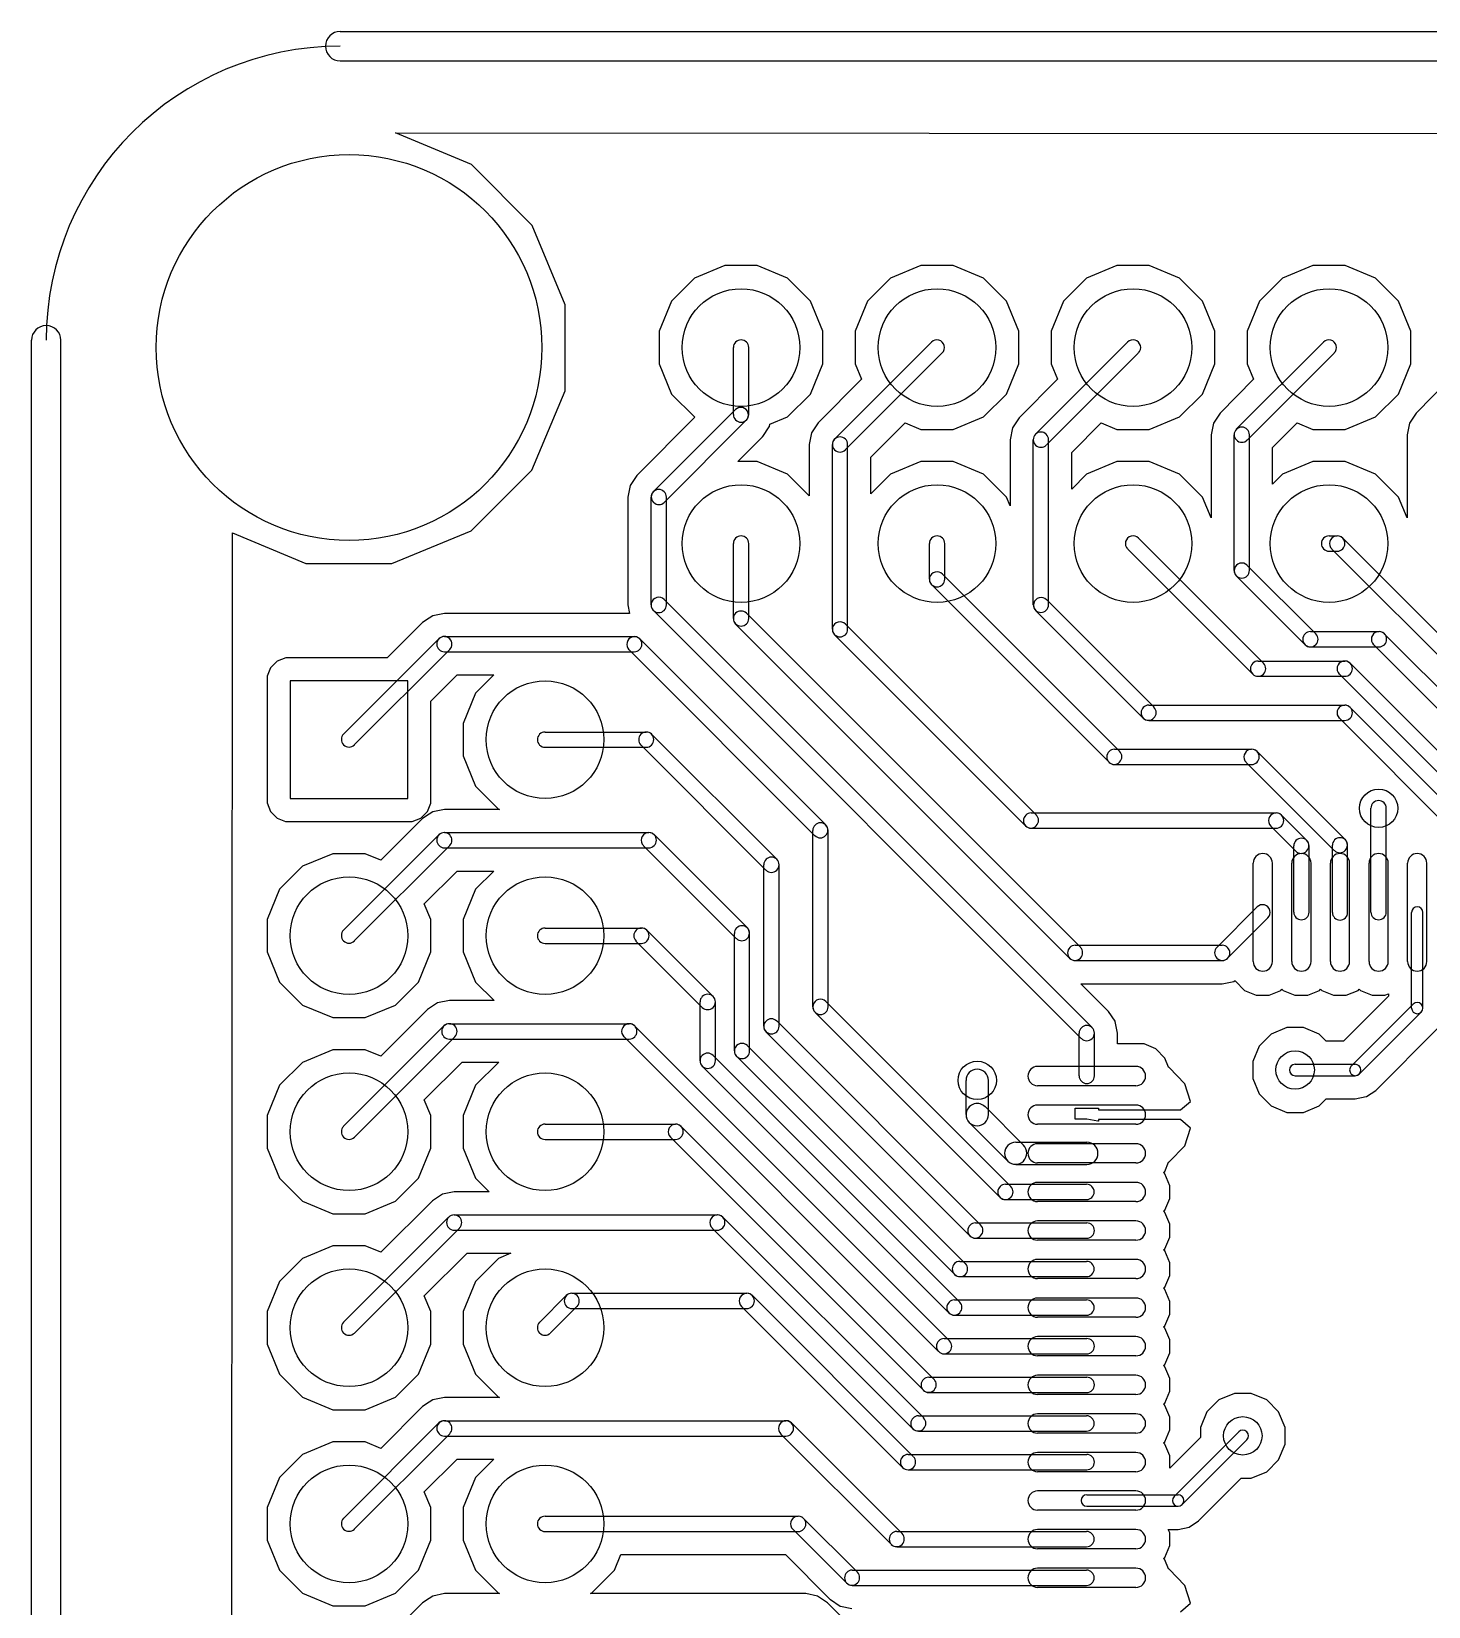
# Model space of a CAD drawing. Extents: x 32880 to 68030, y 27285 to 49782.
# Drawn here: x 32880 to 40008, y 41748 to 49782 of the extents above; entities that cross this region are included whole.
import ezdxf

# ---------------------------------------------------------------- set-up
doc = ezdxf.new("R2010")
doc.units = 0
doc.layers.add('BLACK', color=1, linetype='CONTINUOUS')

msp = doc.modelspace()

# ---------------------------------------------------------------- linework, layer by layer
at = {"layer": 'BLACK'}
for p, q in [((34455, 49782), (66455, 49782)), ((34455, 49632), (66455, 49632)), ((35125, 49103), (34737, 49265)), ((34737, 49265), (66216, 49246)), ((35125, 49103), (34737, 49265)), ((34737, 49265), (66216, 49246)), ((35435, 48793), (35125, 49103)), ((35435, 48793), (35125, 49103)), ((35602, 48388), (35435, 48793)), ((35602, 48388), (35435, 48793)), ((36263, 48524), (36146, 48407)), ((36263, 48524), (36146, 48407)), ((36417, 48588), (36263, 48524)), ((36417, 48588), (36263, 48524)), ((36583, 48588), (36417, 48588)), ((36583, 48588), (36417, 48588)), ((36737, 48524), (36583, 48588)), ((36737, 48524), (36583, 48588)), ((36854, 48407), (36737, 48524)), ((36854, 48407), (36737, 48524)), ((37263, 48524), (37146, 48407)), ((37263, 48524), (37146, 48407)), ((37417, 48588), (37263, 48524)), ((37417, 48588), (37263, 48524)), ((37583, 48588), (37417, 48588)), ((37583, 48588), (37417, 48588)), ((37737, 48524), (37583, 48588)), ((37737, 48524), (37583, 48588)), ((37854, 48407), (37737, 48524)), ((37854, 48407), (37737, 48524)), ((38263, 48524), (38146, 48407)), ((38263, 48524), (38146, 48407)), ((38417, 48588), (38263, 48524)), ((38417, 48588), (38263, 48524)), ((38583, 48588), (38417, 48588)), ((38583, 48588), (38417, 48588)), ((38737, 48524), (38583, 48588)), ((38737, 48524), (38583, 48588)), ((38854, 48407), (38737, 48524)), ((38854, 48407), (38737, 48524)), ((39263, 48524), (39146, 48407)), ((39263, 48524), (39146, 48407)), ((39417, 48588), (39263, 48524)), ((39417, 48588), (39263, 48524)), ((39583, 48588), (39417, 48588)), ((39583, 48588), (39417, 48588)), ((39737, 48524), (39583, 48588)), ((39737, 48524), (39583, 48588)), ((39854, 48407), (39737, 48524)), ((39854, 48407), (39737, 48524)), ((35602, 47950), (35602, 48388)), ((35602, 47950), (35602, 48388)), ((36146, 48407), (36082, 48253)), ((36146, 48407), (36082, 48253)), ((36918, 48253), (36854, 48407)), ((36918, 48253), (36854, 48407)), ((37146, 48407), (37082, 48253)), ((37146, 48407), (37082, 48253)), ((37918, 48253), (37854, 48407)), ((37918, 48253), (37854, 48407)), ((38146, 48407), (38082, 48253)), ((38146, 48407), (38082, 48253)), ((38918, 48253), (38854, 48407)), ((38918, 48253), (38854, 48407)), ((39146, 48407), (39082, 48253)), ((39146, 48407), (39082, 48253)), ((39918, 48253), (39854, 48407)), ((39918, 48253), (39854, 48407)), ((32880, 29207), (32880, 48207)), ((33030, 29207), (33030, 48207)), ((36082, 48253), (36082, 48087)), ((36082, 48253), (36082, 48087)), ((36918, 48087), (36918, 48253)), ((36918, 48087), (36918, 48253)), ((37082, 48253), (37082, 48087)), ((37082, 48253), (37082, 48087)), ((37918, 48087), (37918, 48253)), ((37918, 48087), (37918, 48253)), ((38082, 48253), (38082, 48087)), ((38082, 48253), (38082, 48087)), ((38918, 48087), (38918, 48253)), ((38918, 48087), (38918, 48253)), ((39082, 48253), (39082, 48087)), ((39082, 48253), (39082, 48087)), ((39918, 48087), (39918, 48253)), ((39918, 48087), (39918, 48253)), ((36461, 47828), (36461, 48170)), ((36539, 47828), (36539, 48170)), ((36977, 47703), (37472, 48198)), ((37032, 47648), (37527, 48143)), ((38003, 47728), (38472, 48197)), ((38058, 47673), (38527, 48142)), ((39027, 47754), (39471, 48198)), ((39083, 47698), (39527, 48142)), ((36082, 48087), (36146, 47933)), ((36082, 48087), (36146, 47933)), ((36854, 47933), (36918, 48087)), ((36854, 47933), (36918, 48087)), ((37082, 48087), (37115, 48008)), ((37082, 48087), (37115, 48008)), ((37854, 47933), (37918, 48087)), ((37854, 47933), (37918, 48087)), ((38082, 48087), (38115, 48008)), ((38082, 48087), (38115, 48008)), ((38854, 47933), (38918, 48087)), ((38854, 47933), (38918, 48087)), ((39082, 48087), (39115, 48008)), ((39082, 48087), (39115, 48008)), ((39854, 47933), (39918, 48087)), ((39854, 47933), (39918, 48087)), ((37115, 48008), (36894, 47786)), ((37115, 48008), (36894, 47786)), ((38115, 48008), (37919, 47811)), ((38115, 48008), (37919, 47811)), ((39115, 48008), (38944, 47836)), ((39115, 48008), (38944, 47836)), ((40115, 48008), (39944, 47836)), ((40115, 48008), (39944, 47836)), ((35433, 47545), (35602, 47950)), ((35433, 47545), (35602, 47950)), ((36146, 47933), (36263, 47816)), ((36146, 47933), (36263, 47816)), ((36737, 47816), (36854, 47933)), ((36737, 47816), (36854, 47933)), ((37737, 47816), (37854, 47933)), ((37737, 47816), (37854, 47933)), ((38737, 47816), (38854, 47933)), ((38737, 47816), (38854, 47933)), ((39737, 47816), (39854, 47933)), ((39737, 47816), (39854, 47933)), ((36265, 47815), (35969, 47518)), ((36265, 47815), (35969, 47518)), ((36053, 47435), (36472, 47854)), ((36263, 47816), (36265, 47815)), ((36263, 47816), (36265, 47815)), ((36647, 47779), (36737, 47816)), ((36647, 47779), (36737, 47816)), ((37583, 47752), (37737, 47816)), ((37583, 47752), (37737, 47816)), ((37919, 47811), (37885, 47760)), ((37919, 47811), (37885, 47760)), ((38583, 47752), (38737, 47816)), ((38583, 47752), (38737, 47816)), ((38944, 47836), (38910, 47785)), ((38944, 47836), (38910, 47785)), ((39583, 47752), (39737, 47816)), ((39583, 47752), (39737, 47816)), ((39944, 47836), (39910, 47785)), ((39944, 47836), (39910, 47785)), ((36108, 47380), (36527, 47799)), ((36611, 47716), (36644, 47766)), ((36611, 47716), (36644, 47766)), ((36644, 47766), (36645, 47767)), ((36644, 47766), (36645, 47767)), ((36645, 47767), (36647, 47779)), ((36645, 47767), (36647, 47779)), ((36860, 47735), (36848, 47675)), ((36860, 47735), (36848, 47675)), ((36894, 47786), (36860, 47735)), ((36894, 47786), (36860, 47735)), ((37162, 47610), (37337, 47786)), ((37162, 47610), (37337, 47786)), ((37337, 47786), (37417, 47752)), ((37337, 47786), (37417, 47752)), ((37417, 47752), (37583, 47752)), ((37417, 47752), (37583, 47752)), ((37885, 47760), (37873, 47700)), ((37885, 47760), (37873, 47700)), ((38187, 47635), (38337, 47786)), ((38187, 47635), (38337, 47786)), ((38337, 47786), (38417, 47752)), ((38337, 47786), (38417, 47752)), ((38417, 47752), (38583, 47752)), ((38417, 47752), (38583, 47752)), ((38910, 47785), (38898, 47725)), ((38910, 47785), (38898, 47725)), ((38898, 47725), (38898, 47302)), ((38898, 47725), (38898, 47302)), ((39016, 47033), (39016, 47725)), ((39094, 47033), (39094, 47725)), ((39212, 47660), (39337, 47786)), ((39212, 47660), (39337, 47786)), ((39337, 47786), (39417, 47752)), ((39337, 47786), (39417, 47752)), ((39417, 47752), (39583, 47752)), ((39417, 47752), (39583, 47752)), ((39910, 47785), (39898, 47725)), ((39910, 47785), (39898, 47725)), ((39898, 47725), (39898, 47302)), ((39898, 47725), (39898, 47302)), ((36483, 47588), (36610, 47715)), ((36483, 47588), (36610, 47715)), ((36610, 47715), (36610, 47716)), ((36610, 47716), (36611, 47716)), ((36610, 47715), (36610, 47716)), ((36610, 47716), (36611, 47716)), ((36848, 47675), (36848, 47413)), ((36848, 47675), (36848, 47413)), ((36966, 46733), (36966, 47675)), ((37044, 46733), (37044, 47675)), ((37873, 47700), (37873, 47362)), ((37873, 47700), (37873, 47362)), ((37991, 46858), (37991, 47700)), ((38069, 46858), (38069, 47700)), ((39212, 47473), (39212, 47660)), ((39212, 47473), (39212, 47660)), ((36583, 47588), (36483, 47588)), ((36583, 47588), (36483, 47588)), ((36737, 47524), (36583, 47588)), ((36737, 47524), (36583, 47588)), ((37162, 47423), (37162, 47610)), ((37162, 47423), (37162, 47610)), ((37417, 47588), (37263, 47524)), ((37417, 47588), (37263, 47524)), ((37583, 47588), (37417, 47588)), ((37583, 47588), (37417, 47588)), ((37737, 47524), (37583, 47588)), ((37737, 47524), (37583, 47588)), ((38187, 47448), (38187, 47635)), ((38187, 47448), (38187, 47635)), ((38417, 47588), (38263, 47524)), ((38417, 47588), (38263, 47524)), ((38583, 47588), (38417, 47588)), ((38583, 47588), (38417, 47588)), ((38737, 47524), (38583, 47588)), ((38737, 47524), (38583, 47588)), ((39417, 47588), (39263, 47524)), ((39417, 47588), (39263, 47524)), ((39583, 47588), (39417, 47588)), ((39583, 47588), (39417, 47588)), ((39737, 47524), (39583, 47588)), ((39737, 47524), (39583, 47588)), ((35123, 47235), (35433, 47545)), ((35123, 47235), (35433, 47545)), ((35969, 47518), (35935, 47467)), ((35969, 47518), (35935, 47467)), ((36848, 47413), (36737, 47524)), ((36848, 47413), (36737, 47524)), ((37263, 47524), (37162, 47423)), ((37263, 47524), (37162, 47423)), ((37854, 47407), (37737, 47524)), ((37854, 47407), (37737, 47524)), ((38263, 47524), (38187, 47448)), ((38263, 47524), (38187, 47448)), ((38854, 47407), (38737, 47524)), ((38854, 47407), (38737, 47524)), ((39263, 47524), (39212, 47473)), ((39263, 47524), (39212, 47473)), ((39854, 47407), (39737, 47524)), ((39854, 47407), (39737, 47524)), ((35935, 47467), (35923, 47407)), ((35935, 47467), (35923, 47407)), ((35923, 47407), (35923, 46857)), ((35923, 47407), (35923, 46857)), ((36041, 46857), (36041, 47407)), ((36119, 46857), (36119, 47407)), ((37873, 47362), (37854, 47407)), ((37873, 47362), (37854, 47407)), ((38898, 47302), (38854, 47407)), ((38898, 47302), (38854, 47407)), ((39898, 47302), (39854, 47407)), ((39898, 47302), (39854, 47407)), ((33897, 30114), (33905, 47225)), ((33897, 30114), (33905, 47225)), ((33905, 47225), (34280, 47068)), ((33905, 47225), (34280, 47068)), ((34718, 47068), (35123, 47235)), ((34718, 47068), (35123, 47235)), ((36461, 46788), (36461, 47170)), ((36539, 46788), (36539, 47170)), ((37461, 46988), (37461, 47170)), ((37539, 46988), (37539, 47170)), ((39165, 46560), (38528, 47197)), ((39500, 47209), (39542, 47209)), ((40763, 46004), (39570, 47197)), ((39110, 46505), (38473, 47142)), ((39500, 47131), (39542, 47131)), ((40708, 45949), (39515, 47142)), ((34280, 47068), (34718, 47068)), ((34280, 47068), (34718, 47068)), ((38431, 46111), (37528, 47014)), ((39377, 46655), (39028, 47004)), ((39432, 46710), (39083, 47059)), ((38376, 46056), (37473, 46959)), ((35923, 46857), (35931, 46814)), ((35923, 46857), (35931, 46814)), ((38291, 44701), (36108, 46884)), ((38607, 46335), (38058, 46884)), ((34875, 46768), (34695, 46588)), ((34875, 46768), (34695, 46588)), ((34909, 46790), (34875, 46768)), ((34909, 46790), (34875, 46768)), ((34927, 46802), (34909, 46790)), ((34927, 46802), (34909, 46790)), ((34987, 46814), (34927, 46802)), ((34987, 46814), (34927, 46802)), ((35931, 46814), (34987, 46814)), ((35931, 46814), (34987, 46814)), ((38236, 44646), (36053, 46829)), ((36472, 46759), (38176, 45055)), ((36528, 46815), (38232, 45111)), ((38007, 45785), (37032, 46760)), ((38552, 46280), (38003, 46829)), ((34959, 46685), (34472, 46198)), ((34987, 46696), (35955, 46696)), ((36932, 45735), (35983, 46684)), ((37952, 45730), (36977, 46705)), ((39405, 46721), (39755, 46721)), ((40567, 45925), (39782, 46710)), ((35014, 46630), (34527, 46143)), ((34987, 46618), (35955, 46618)), ((36877, 45680), (35928, 46629)), ((39405, 46643), (39755, 46643)), ((40512, 45870), (39727, 46655)), ((34100, 46537), (34082, 46494)), ((34100, 46537), (34082, 46494)), ((34134, 46570), (34100, 46537)), ((34134, 46570), (34100, 46537)), ((34177, 46588), (34134, 46570)), ((34177, 46588), (34134, 46570)), ((34695, 46588), (34177, 46588)), ((34695, 46588), (34177, 46588)), ((39138, 46571), (39580, 46571)), ((40370, 45797), (39607, 46560)), ((34082, 46494), (34082, 46447)), ((34082, 46494), (34082, 46447)), ((34082, 46447), (34082, 45847)), ((34082, 46447), (34082, 45847)), ((34800, 46470), (34200, 46470)), ((34200, 46470), (34200, 45870)), ((34800, 45870), (34800, 46470)), ((34918, 46366), (35052, 46500)), ((34918, 46366), (35052, 46500)), ((35052, 46500), (35239, 46500)), ((35052, 46500), (35239, 46500)), ((35239, 46500), (35146, 46407)), ((35239, 46500), (35146, 46407)), ((39138, 46493), (39580, 46493)), ((40315, 45742), (39552, 46505)), ((34918, 45893), (34918, 46366)), ((34918, 45893), (34918, 46366)), ((35146, 46407), (35082, 46253)), ((35146, 46407), (35082, 46253)), ((38580, 46346), (39580, 46346)), ((40118, 45714), (39553, 46279)), ((40173, 45769), (39608, 46334)), ((35082, 46253), (35082, 46087)), ((35082, 46253), (35082, 46087)), ((35500, 46209), (36016, 46209)), ((36045, 46197), (36682, 45560)), ((38580, 46268), (39580, 46268)), ((35500, 46131), (36016, 46131)), ((35990, 46142), (36627, 45505)), ((38405, 46121), (39105, 46121)), ((35082, 46087), (35146, 45933)), ((35082, 46087), (35146, 45933)), ((38405, 46043), (39105, 46043)), ((39527, 45605), (39078, 46054)), ((39582, 45660), (39133, 46109)), ((34918, 45846), (34918, 45893)), ((34918, 45846), (34918, 45893)), ((35146, 45933), (35263, 45816)), ((35146, 45933), (35263, 45816)), ((34082, 45847), (34100, 45804)), ((34082, 45847), (34100, 45804)), ((34100, 45804), (34133, 45770)), ((34100, 45804), (34133, 45770)), ((34200, 45870), (34800, 45870)), ((34866, 45770), (34900, 45803)), ((34866, 45770), (34900, 45803)), ((34900, 45803), (34918, 45846)), ((34900, 45803), (34918, 45846)), ((34927, 45802), (34909, 45790)), ((34927, 45802), (34909, 45790)), ((34987, 45814), (34927, 45802)), ((34987, 45814), (34927, 45802)), ((35267, 45814), (34987, 45814)), ((35267, 45814), (34987, 45814)), ((35263, 45816), (35267, 45814)), ((35263, 45816), (35267, 45814)), ((37980, 45796), (39230, 45796)), ((39714, 45290), (39714, 45820)), ((39792, 45290), (39792, 45820)), ((34133, 45770), (34176, 45752)), ((34133, 45770), (34176, 45752)), ((34176, 45752), (34223, 45752)), ((34176, 45752), (34223, 45752)), ((34223, 45752), (34823, 45752)), ((34223, 45752), (34823, 45752)), ((34875, 45768), (34662, 45555)), ((34875, 45768), (34662, 45555)), ((34823, 45752), (34866, 45770)), ((34823, 45752), (34866, 45770)), ((34909, 45790), (34875, 45768)), ((34909, 45790), (34875, 45768)), ((37980, 45718), (39230, 45718)), ((39331, 45601), (39202, 45730)), ((39386, 45656), (39257, 45785)), ((34959, 45685), (34472, 45198)), ((34987, 45696), (36029, 45696)), ((36531, 45211), (36058, 45684)), ((36866, 44807), (36866, 45707)), ((36944, 44807), (36944, 45707)), ((39517, 45289), (39517, 45631)), ((39595, 45289), (39595, 45631)), ((34417, 45588), (34263, 45524)), ((34417, 45588), (34263, 45524)), ((34583, 45588), (34417, 45588)), ((34583, 45588), (34417, 45588)), ((35014, 45630), (34527, 45143)), ((34662, 45555), (34583, 45588)), ((34662, 45555), (34583, 45588)), ((34987, 45618), (36029, 45618)), ((36476, 45156), (36003, 45629)), ((39320, 45290), (39320, 45628)), ((39398, 45290), (39398, 45628)), ((34263, 45524), (34146, 45407)), ((34263, 45524), (34146, 45407)), ((34884, 45333), (35052, 45500)), ((34884, 45333), (35052, 45500)), ((35052, 45500), (35239, 45500)), ((35052, 45500), (35239, 45500)), ((35239, 45500), (35146, 45407)), ((35239, 45500), (35146, 45407)), ((36616, 44708), (36616, 45532)), ((36694, 44708), (36694, 45532)), ((39113, 45038), (39113, 45540)), ((39211, 45038), (39211, 45540)), ((39310, 45038), (39310, 45540)), ((39408, 45038), (39408, 45540)), ((39507, 45038), (39507, 45540)), ((39605, 45038), (39605, 45540)), ((39704, 45038), (39704, 45540)), ((39802, 45038), (39802, 45540)), ((39901, 45038), (39901, 45540)), ((39999, 45038), (39999, 45540)), ((34146, 45407), (34082, 45253)), ((34146, 45407), (34082, 45253)), ((35146, 45407), (35082, 45253)), ((35146, 45407), (35082, 45253)), ((34918, 45253), (34884, 45333)), ((34918, 45253), (34884, 45333)), ((38927, 45110), (39134, 45317)), ((34082, 45253), (34082, 45087)), ((34082, 45253), (34082, 45087)), ((34918, 45087), (34918, 45253)), ((34918, 45087), (34918, 45253)), ((35082, 45253), (35082, 45087)), ((35082, 45253), (35082, 45087)), ((38982, 45055), (39189, 45262)), ((39921, 44801), (39921, 45289)), ((39979, 44801), (39979, 45289)), ((35500, 45209), (35992, 45209)), ((36020, 45198), (36358, 44860)), ((36466, 44582), (36466, 45182)), ((36544, 44582), (36544, 45182)), ((34082, 45087), (34146, 44933)), ((34082, 45087), (34146, 44933)), ((34854, 44933), (34918, 45087)), ((34854, 44933), (34918, 45087)), ((35082, 45087), (35146, 44933)), ((35082, 45087), (35146, 44933)), ((35500, 45131), (35992, 45131)), ((35964, 45142), (36302, 44804)), ((38205, 45121), (38955, 45121)), ((38205, 45043), (38955, 45043)), ((34146, 44933), (34263, 44816)), ((34146, 44933), (34263, 44816)), ((34737, 44816), (34854, 44933)), ((34737, 44816), (34854, 44933)), ((35146, 44933), (35240, 44839)), ((35146, 44933), (35240, 44839)), ((38375, 44784), (38234, 44925)), ((38234, 44925), (38955, 44925)), ((38375, 44784), (38234, 44925)), ((38234, 44925), (38955, 44925)), ((38955, 44925), (39015, 44937)), ((38955, 44925), (39015, 44937)), ((39015, 44937), (39021, 44942)), ((39015, 44937), (39021, 44942)), ((39021, 44942), (39023, 44938)), ((39021, 44942), (39023, 44938)), ((39023, 44938), (39069, 44891)), ((39023, 44938), (39069, 44891)), ((34952, 44827), (34901, 44793)), ((34952, 44827), (34901, 44793)), ((35012, 44839), (34952, 44827)), ((35012, 44839), (34952, 44827)), ((35240, 44839), (35012, 44839)), ((35240, 44839), (35012, 44839)), ((36291, 44532), (36291, 44832)), ((36369, 44532), (36369, 44832)), ((37876, 43891), (36933, 44834)), ((39069, 44891), (39129, 44866)), ((39069, 44891), (39129, 44866)), ((39129, 44866), (39194, 44866)), ((39129, 44866), (39194, 44866)), ((39194, 44866), (39254, 44891)), ((39194, 44866), (39254, 44891)), ((39254, 44891), (39260, 44897)), ((39254, 44891), (39260, 44897)), ((39260, 44897), (39266, 44891)), ((39260, 44897), (39266, 44891)), ((39266, 44891), (39326, 44866)), ((39266, 44891), (39326, 44866)), ((39326, 44866), (39391, 44866)), ((39326, 44866), (39391, 44866)), ((39391, 44866), (39451, 44891)), ((39391, 44866), (39451, 44891)), ((39451, 44891), (39457, 44897)), ((39451, 44891), (39457, 44897)), ((39457, 44897), (39463, 44891)), ((39457, 44897), (39463, 44891)), ((39463, 44891), (39523, 44866)), ((39463, 44891), (39523, 44866)), ((39523, 44866), (39588, 44866)), ((39523, 44866), (39588, 44866)), ((39803, 44862), (39573, 44632)), ((39803, 44862), (39573, 44632)), ((39588, 44866), (39648, 44891)), ((39588, 44866), (39648, 44891)), ((39648, 44891), (39654, 44897)), ((39648, 44891), (39654, 44897)), ((39654, 44897), (39660, 44891)), ((39654, 44897), (39660, 44891)), ((39660, 44891), (39720, 44866)), ((39660, 44891), (39720, 44866)), ((39720, 44866), (39785, 44866)), ((39720, 44866), (39785, 44866)), ((39785, 44866), (39803, 44874)), ((39785, 44866), (39803, 44874)), ((39803, 44874), (39803, 44862)), ((39803, 44874), (39803, 44862)), ((34263, 44816), (34417, 44752)), ((34263, 44816), (34417, 44752)), ((34417, 44752), (34583, 44752)), ((34417, 44752), (34583, 44752)), ((34583, 44752), (34737, 44816)), ((34583, 44752), (34737, 44816)), ((34901, 44793), (34662, 44555)), ((34901, 44793), (34662, 44555)), ((37821, 43836), (36878, 44779)), ((38409, 44734), (38375, 44784)), ((38409, 44734), (38375, 44784)), ((39929, 44821), (39614, 44506)), ((39970, 44780), (39655, 44465)), ((34984, 44710), (34472, 44198)), ((35012, 44721), (35930, 44721)), ((37563, 43104), (35958, 44709)), ((36627, 44680), (37668, 43639)), ((36682, 44735), (37723, 43694)), ((38225, 44455), (38225, 44673)), ((38303, 44455), (38303, 44673)), ((38409, 44733), (38409, 44734)), ((38409, 44733), (38409, 44734)), ((38421, 44673), (38409, 44733)), ((38421, 44673), (38409, 44733)), ((38421, 44618), (38421, 44673)), ((38421, 44618), (38421, 44673)), ((39205, 44668), (39144, 44607)), ((39205, 44668), (39144, 44607)), ((39284, 44701), (39205, 44668)), ((39284, 44701), (39205, 44668)), ((39370, 44701), (39284, 44701)), ((39370, 44701), (39284, 44701)), ((39449, 44668), (39370, 44701)), ((39449, 44668), (39370, 44701)), ((39485, 44632), (39449, 44668)), ((39485, 44632), (39449, 44668)), ((39738, 44381), (40053, 44696)), ((39738, 44381), (40053, 44696)), ((34417, 44588), (34263, 44524)), ((34417, 44588), (34263, 44524)), ((34583, 44588), (34417, 44588)), ((34583, 44588), (34417, 44588)), ((35040, 44654), (34528, 44142)), ((34662, 44555), (34583, 44588)), ((34662, 44555), (34583, 44588)), ((35012, 44643), (35930, 44643)), ((37508, 43049), (35903, 44654)), ((37644, 43498), (36533, 44609)), ((38491, 44618), (38421, 44618)), ((38491, 44618), (38421, 44618)), ((38556, 44618), (38491, 44618)), ((38556, 44618), (38491, 44618)), ((38616, 44593), (38556, 44618)), ((38616, 44593), (38556, 44618)), ((38662, 44546), (38616, 44593)), ((38662, 44546), (38616, 44593)), ((39144, 44607), (39111, 44528)), ((39144, 44607), (39111, 44528)), ((39573, 44632), (39485, 44632)), ((39573, 44632), (39485, 44632)), ((34263, 44524), (34146, 44407)), ((34263, 44524), (34146, 44407)), ((34884, 44333), (35077, 44525)), ((34884, 44333), (35077, 44525)), ((35077, 44525), (35265, 44525)), ((35077, 44525), (35265, 44525)), ((35263, 44524), (35146, 44407)), ((35263, 44524), (35146, 44407)), ((35265, 44525), (35263, 44524)), ((35265, 44525), (35263, 44524)), ((36357, 44560), (37616, 43301)), ((37589, 43443), (36478, 44554)), ((38681, 44500), (38662, 44546)), ((38681, 44500), (38662, 44546)), ((39111, 44528), (39111, 44442)), ((39111, 44528), (39111, 44442)), ((39327, 44514), (39633, 44514)), ((36302, 44505), (37561, 43246)), ((37648, 44258), (37648, 44432)), ((37762, 44258), (37762, 44432)), ((38515, 44503), (38013, 44503)), ((38685, 44498), (38681, 44500)), ((38685, 44498), (38681, 44500)), ((38764, 44415), (38685, 44498)), ((38764, 44415), (38685, 44498)), ((39111, 44442), (39144, 44363)), ((39111, 44442), (39144, 44363)), ((39327, 44456), (39633, 44456)), ((34146, 44407), (34082, 44253)), ((34146, 44407), (34082, 44253)), ((35146, 44407), (35082, 44253)), ((35146, 44407), (35082, 44253)), ((38515, 44405), (38013, 44405)), ((38794, 44325), (38764, 44415)), ((38794, 44325), (38764, 44415)), ((39144, 44363), (39205, 44302)), ((39144, 44363), (39205, 44302)), ((39634, 44338), (39690, 44349)), ((39634, 44338), (39690, 44349)), ((39690, 44349), (39691, 44349)), ((39690, 44349), (39691, 44349)), ((39691, 44349), (39738, 44381)), ((39691, 44349), (39738, 44381)), ((34918, 44253), (34884, 44333)), ((34918, 44253), (34884, 44333)), ((37942, 44101), (37745, 44298)), ((38515, 44306), (38013, 44306)), ((38204, 44281), (38204, 44290)), ((38204, 44290), (38324, 44290)), ((38204, 44281), (38204, 44290)), ((38204, 44290), (38324, 44290)), ((38204, 44235), (38204, 44281)), ((38204, 44235), (38204, 44281)), ((38324, 44290), (38324, 44281)), ((38324, 44290), (38324, 44281)), ((38324, 44281), (38742, 44281)), ((38324, 44281), (38742, 44281)), ((38742, 44281), (38794, 44325)), ((38742, 44281), (38794, 44325)), ((39205, 44302), (39284, 44269)), ((39205, 44302), (39284, 44269)), ((39284, 44269), (39370, 44269)), ((39284, 44269), (39370, 44269)), ((39370, 44269), (39449, 44302)), ((39370, 44269), (39449, 44302)), ((39449, 44302), (39485, 44338)), ((39449, 44302), (39485, 44338)), ((39485, 44338), (39634, 44338)), ((39485, 44338), (39634, 44338)), ((34082, 44253), (34082, 44087)), ((34082, 44253), (34082, 44087)), ((34918, 44087), (34918, 44253)), ((34918, 44087), (34918, 44253)), ((35082, 44253), (35082, 44087)), ((35082, 44253), (35082, 44087)), ((35500, 44209), (36166, 44209)), ((37484, 42908), (36195, 44197)), ((37861, 44020), (37664, 44217)), ((38515, 44208), (38013, 44208)), ((38264, 44235), (38204, 44235)), ((38264, 44235), (38204, 44235)), ((38320, 44224), (38264, 44235)), ((38320, 44224), (38264, 44235)), ((38324, 44224), (38320, 44224)), ((38324, 44224), (38320, 44224)), ((38742, 44233), (38324, 44233)), ((38324, 44233), (38324, 44224)), ((38742, 44233), (38324, 44233)), ((38324, 44233), (38324, 44224)), ((38794, 44189), (38742, 44233)), ((38794, 44189), (38742, 44233)), ((38764, 44099), (38794, 44189)), ((38764, 44099), (38794, 44189)), ((35500, 44131), (36166, 44131)), ((37429, 42853), (36140, 44142)), ((37902, 44117), (38264, 44117)), ((38515, 44109), (38013, 44109)), ((34082, 44087), (34146, 43933)), ((34082, 44087), (34146, 43933)), ((34854, 43933), (34918, 44087)), ((34854, 43933), (34918, 44087)), ((35082, 44087), (35146, 43933)), ((35082, 44087), (35146, 43933)), ((38685, 44016), (38764, 44099)), ((38685, 44016), (38764, 44099)), ((37902, 44003), (38264, 44003)), ((38515, 44011), (38013, 44011)), ((38656, 43962), (38662, 43967)), ((38656, 43962), (38662, 43967)), ((38662, 43955), (38656, 43962)), ((38662, 43955), (38656, 43962)), ((38662, 43967), (38681, 44015)), ((38662, 43967), (38681, 44015)), ((38687, 43895), (38662, 43955)), ((38687, 43895), (38662, 43955)), ((38681, 44015), (38685, 44016)), ((38681, 44015), (38685, 44016)), ((34146, 43933), (34263, 43816)), ((34146, 43933), (34263, 43816)), ((34737, 43816), (34854, 43933)), ((34737, 43816), (34854, 43933)), ((35037, 43864), (34977, 43852)), ((35037, 43864), (34977, 43852)), ((35215, 43864), (35037, 43864)), ((35215, 43864), (35037, 43864)), ((35146, 43933), (35215, 43864)), ((35146, 43933), (35215, 43864)), ((37849, 43902), (38263, 43902)), ((38515, 43912), (38013, 43912)), ((38687, 43830), (38687, 43895)), ((38687, 43830), (38687, 43895)), ((34263, 43816), (34417, 43752)), ((34263, 43816), (34417, 43752)), ((34583, 43752), (34737, 43816)), ((34583, 43752), (34737, 43816)), ((34926, 43818), (34662, 43555)), ((34926, 43818), (34662, 43555)), ((34977, 43852), (34926, 43818)), ((34977, 43852), (34926, 43818)), ((37849, 43824), (38263, 43824)), ((38515, 43814), (38013, 43814)), ((38662, 43770), (38687, 43830)), ((38662, 43770), (38687, 43830)), ((34417, 43752), (34583, 43752)), ((34417, 43752), (34583, 43752)), ((35008, 43735), (34472, 43199)), ((35037, 43746), (36379, 43746)), ((37432, 42711), (36408, 43735)), ((37696, 43705), (38264, 43705)), ((38515, 43715), (38013, 43715)), ((38656, 43765), (38662, 43770)), ((38656, 43765), (38662, 43770)), ((38662, 43758), (38656, 43765)), ((38662, 43758), (38656, 43765)), ((38687, 43698), (38662, 43758)), ((38687, 43698), (38662, 43758)), ((35064, 43679), (34528, 43143)), ((35037, 43668), (36379, 43668)), ((37376, 42655), (36352, 43679)), ((37696, 43627), (38264, 43627)), ((38662, 43573), (38687, 43633)), ((38662, 43573), (38687, 43633)), ((38687, 43633), (38687, 43698)), ((38687, 43633), (38687, 43698)), ((34417, 43588), (34263, 43524)), ((34417, 43588), (34263, 43524)), ((34583, 43588), (34417, 43588)), ((34583, 43588), (34417, 43588)), ((34662, 43555), (34583, 43588)), ((34662, 43555), (34583, 43588)), ((34884, 43333), (35102, 43550)), ((34884, 43333), (35102, 43550)), ((35102, 43550), (35325, 43550)), ((35102, 43550), (35325, 43550)), ((35325, 43550), (35263, 43524)), ((35325, 43550), (35263, 43524)), ((38515, 43617), (38013, 43617)), ((38656, 43568), (38662, 43573)), ((38656, 43568), (38662, 43573)), ((38662, 43562), (38656, 43568)), ((38662, 43562), (38656, 43568)), ((38687, 43502), (38662, 43562)), ((38687, 43502), (38662, 43562)), ((34263, 43524), (34146, 43407)), ((34263, 43524), (34146, 43407)), ((35263, 43524), (35146, 43407)), ((35263, 43524), (35146, 43407)), ((37617, 43509), (38263, 43509)), ((38515, 43519), (38013, 43519)), ((38687, 43437), (38687, 43502)), ((38687, 43437), (38687, 43502)), ((34146, 43407), (34082, 43253)), ((34146, 43407), (34082, 43253)), ((35146, 43407), (35082, 43253)), ((35146, 43407), (35082, 43253)), ((37617, 43431), (38263, 43431)), ((38515, 43421), (38013, 43421)), ((38662, 43377), (38687, 43437)), ((38662, 43377), (38687, 43437)), ((34918, 43253), (34884, 43333)), ((34918, 43253), (34884, 43333)), ((35608, 43334), (35473, 43199)), ((35637, 43346), (36529, 43346)), ((37379, 42513), (36558, 43334)), ((37589, 43312), (38263, 43312)), ((38515, 43322), (38013, 43322)), ((38656, 43372), (38662, 43377)), ((38656, 43372), (38662, 43377)), ((38662, 43365), (38656, 43372)), ((38662, 43365), (38656, 43372)), ((38687, 43305), (38662, 43365)), ((38687, 43305), (38662, 43365)), ((38687, 43240), (38687, 43305)), ((38687, 43240), (38687, 43305)), ((34082, 43253), (34082, 43087)), ((34082, 43253), (34082, 43087)), ((34918, 43087), (34918, 43253)), ((34918, 43087), (34918, 43253)), ((35082, 43253), (35082, 43087)), ((35082, 43253), (35082, 43087)), ((35663, 43279), (35528, 43144)), ((35637, 43268), (36529, 43268)), ((37324, 42458), (36503, 43279)), ((37589, 43234), (38263, 43234)), ((38515, 43224), (38013, 43224)), ((38662, 43180), (38687, 43240)), ((38662, 43180), (38687, 43240)), ((38656, 43175), (38662, 43180)), ((38656, 43175), (38662, 43180)), ((38662, 43168), (38656, 43175)), ((38662, 43168), (38656, 43175)), ((38687, 43108), (38662, 43168)), ((38687, 43108), (38662, 43168)), ((34082, 43087), (34146, 42933)), ((34082, 43087), (34146, 42933)), ((34854, 42933), (34918, 43087)), ((34854, 42933), (34918, 43087)), ((35082, 43087), (35146, 42933)), ((35082, 43087), (35146, 42933)), ((37536, 43115), (38264, 43115)), ((38515, 43125), (38013, 43125)), ((38687, 43043), (38687, 43108)), ((38687, 43043), (38687, 43108)), ((37536, 43037), (38264, 43037)), ((38515, 43027), (38013, 43027)), ((38656, 42978), (38662, 42983)), ((38656, 42978), (38662, 42983)), ((38662, 42983), (38687, 43043)), ((38662, 42983), (38687, 43043)), ((34146, 42933), (34263, 42816)), ((34146, 42933), (34263, 42816)), ((34737, 42816), (34854, 42933)), ((34737, 42816), (34854, 42933)), ((35146, 42933), (35263, 42816)), ((35146, 42933), (35263, 42816)), ((37458, 42918), (38264, 42918)), ((38515, 42928), (38013, 42928)), ((38662, 42971), (38656, 42978)), ((38662, 42971), (38656, 42978)), ((38687, 42911), (38662, 42971)), ((38687, 42911), (38662, 42971)), ((38687, 42846), (38687, 42911)), ((38687, 42846), (38687, 42911)), ((37458, 42840), (38264, 42840)), ((38515, 42830), (38013, 42830)), ((38662, 42786), (38687, 42846)), ((38662, 42786), (38687, 42846)), ((39017, 42835), (38938, 42802)), ((39017, 42835), (38938, 42802)), ((39103, 42835), (39017, 42835)), ((39103, 42835), (39017, 42835)), ((39182, 42802), (39103, 42835)), ((39182, 42802), (39103, 42835)), ((34263, 42816), (34417, 42752)), ((34263, 42816), (34417, 42752)), ((34417, 42752), (34583, 42752)), ((34417, 42752), (34583, 42752)), ((34583, 42752), (34737, 42816)), ((34583, 42752), (34737, 42816)), ((34875, 42768), (34662, 42555)), ((34875, 42768), (34662, 42555)), ((34909, 42790), (34875, 42768)), ((34909, 42790), (34875, 42768)), ((34927, 42802), (34909, 42790)), ((34927, 42802), (34909, 42790)), ((34987, 42814), (34927, 42802)), ((34987, 42814), (34927, 42802)), ((35267, 42814), (34987, 42814)), ((35267, 42814), (34987, 42814)), ((35263, 42816), (35267, 42814)), ((35263, 42816), (35267, 42814)), ((38656, 42781), (38662, 42786)), ((38656, 42781), (38662, 42786)), ((38662, 42774), (38656, 42781)), ((38662, 42774), (38656, 42781)), ((38687, 42714), (38662, 42774)), ((38687, 42714), (38662, 42774)), ((38877, 42741), (38844, 42662)), ((38877, 42741), (38844, 42662)), ((38938, 42802), (38877, 42741)), ((38938, 42802), (38877, 42741)), ((39243, 42741), (39182, 42802)), ((39243, 42741), (39182, 42802)), ((39276, 42662), (39243, 42741)), ((39276, 42662), (39243, 42741)), ((34959, 42685), (34472, 42198)), ((34987, 42696), (36729, 42696)), ((37322, 42120), (36757, 42685)), ((37405, 42721), (38263, 42721)), ((38515, 42731), (38013, 42731)), ((38687, 42649), (38687, 42714)), ((38687, 42649), (38687, 42714)), ((38844, 42662), (38844, 42611)), ((38844, 42662), (38844, 42611)), ((39276, 42576), (39276, 42662)), ((39276, 42576), (39276, 42662)), ((34417, 42588), (34263, 42524)), ((34417, 42588), (34263, 42524)), ((34583, 42588), (34417, 42588)), ((34583, 42588), (34417, 42588)), ((35014, 42630), (34527, 42143)), ((34662, 42555), (34583, 42588)), ((34662, 42555), (34583, 42588)), ((34987, 42618), (36729, 42618)), ((37267, 42065), (36702, 42630)), ((37405, 42643), (38263, 42643)), ((38515, 42633), (38013, 42633)), ((38656, 42584), (38662, 42589)), ((38656, 42584), (38662, 42589)), ((38662, 42577), (38656, 42584)), ((38662, 42577), (38656, 42584)), ((38662, 42589), (38687, 42649)), ((38662, 42589), (38687, 42649)), ((38844, 42611), (38687, 42454)), ((38844, 42611), (38687, 42454)), ((39039, 42639), (38710, 42310)), ((39080, 42598), (38751, 42269)), ((34263, 42524), (34146, 42407)), ((34263, 42524), (34146, 42407)), ((34884, 42333), (35052, 42500)), ((34884, 42333), (35052, 42500)), ((35052, 42500), (35239, 42500)), ((35052, 42500), (35239, 42500)), ((35239, 42500), (35146, 42407)), ((35239, 42500), (35146, 42407)), ((37352, 42524), (38264, 42524)), ((38515, 42534), (38013, 42534)), ((38687, 42517), (38662, 42577)), ((38687, 42517), (38662, 42577)), ((38687, 42454), (38687, 42517)), ((38687, 42454), (38687, 42517)), ((39243, 42497), (39276, 42576)), ((39243, 42497), (39276, 42576)), ((37352, 42446), (38264, 42446)), ((38515, 42436), (38013, 42436)), ((39103, 42403), (39182, 42436)), ((39103, 42403), (39182, 42436)), ((39182, 42436), (39243, 42497)), ((39182, 42436), (39243, 42497)), ((34146, 42407), (34082, 42253)), ((34146, 42407), (34082, 42253)), ((35146, 42407), (35082, 42253)), ((35146, 42407), (35082, 42253)), ((38515, 42338), (38013, 42338)), ((38834, 42185), (39051, 42403)), ((38834, 42185), (39051, 42403)), ((39051, 42403), (39103, 42403)), ((39051, 42403), (39103, 42403)), ((34918, 42253), (34884, 42333)), ((34918, 42253), (34884, 42333)), ((38264, 42318), (38730, 42318)), ((38264, 42260), (38730, 42260)), ((34082, 42253), (34082, 42087)), ((34082, 42253), (34082, 42087)), ((34918, 42087), (34918, 42253)), ((34918, 42087), (34918, 42253)), ((35082, 42253), (35082, 42087)), ((35082, 42253), (35082, 42087)), ((35500, 42209), (36792, 42209)), ((37094, 41923), (36819, 42198)), ((38515, 42240), (38013, 42240)), ((38787, 42153), (38834, 42185)), ((38787, 42153), (38834, 42185)), ((35500, 42131), (36792, 42131)), ((37039, 41868), (36764, 42143)), ((37295, 42131), (38263, 42131)), ((38515, 42141), (38013, 42141)), ((38687, 42124), (38679, 42142)), ((38679, 42142), (38730, 42142)), ((38687, 42124), (38679, 42142)), ((38679, 42142), (38730, 42142)), ((38687, 42059), (38687, 42124)), ((38687, 42059), (38687, 42124)), ((38730, 42142), (38786, 42153)), ((38730, 42142), (38786, 42153)), ((38786, 42153), (38787, 42153)), ((38786, 42153), (38787, 42153)), ((34082, 42087), (34146, 41933)), ((34082, 42087), (34146, 41933)), ((34854, 41933), (34918, 42087)), ((34854, 41933), (34918, 42087)), ((35082, 42087), (35146, 41933)), ((35082, 42087), (35146, 41933)), ((37295, 42053), (38263, 42053)), ((38515, 42043), (38013, 42043)), ((38662, 41999), (38687, 42059)), ((38662, 41999), (38687, 42059)), ((35854, 41933), (35887, 42013)), ((35854, 41933), (35887, 42013)), ((35887, 42013), (36727, 42013)), ((35887, 42013), (36727, 42013)), ((36727, 42013), (36955, 41785)), ((36727, 42013), (36955, 41785)), ((38515, 41944), (38013, 41944)), ((38656, 41994), (38662, 41999)), ((38656, 41994), (38662, 41999)), ((38662, 41987), (38656, 41994)), ((38662, 41987), (38656, 41994)), ((38681, 41941), (38662, 41987)), ((38681, 41941), (38662, 41987)), ((38685, 41939), (38681, 41941)), ((38685, 41939), (38681, 41941)), ((38764, 41856), (38685, 41939)), ((38764, 41856), (38685, 41939)), ((34146, 41933), (34263, 41816)), ((34146, 41933), (34263, 41816)), ((34737, 41816), (34854, 41933)), ((34737, 41816), (34854, 41933)), ((35146, 41933), (35263, 41816)), ((35146, 41933), (35263, 41816)), ((35737, 41816), (35854, 41933)), ((35737, 41816), (35854, 41933)), ((37067, 41934), (38263, 41934)), ((37067, 41856), (38263, 41856)), ((38794, 41766), (38764, 41856)), ((38794, 41766), (38764, 41856)), ((34263, 41816), (34417, 41752)), ((34263, 41816), (34417, 41752)), ((34583, 41752), (34737, 41816)), ((34583, 41752), (34737, 41816)), ((34909, 41790), (34875, 41768)), ((34909, 41790), (34875, 41768)), ((34927, 41802), (34909, 41790)), ((34927, 41802), (34909, 41790)), ((34987, 41814), (34927, 41802)), ((34987, 41814), (34927, 41802)), ((35267, 41814), (34987, 41814)), ((35267, 41814), (34987, 41814)), ((35263, 41816), (35267, 41814)), ((35263, 41816), (35267, 41814)), ((35732, 41814), (35737, 41816)), ((35732, 41814), (35737, 41816)), ((36830, 41814), (35732, 41814)), ((36830, 41814), (35732, 41814)), ((36890, 41802), (36830, 41814)), ((36890, 41802), (36830, 41814)), ((36941, 41768), (36890, 41802)), ((36941, 41768), (36890, 41802)), ((36955, 41785), (36956, 41784)), ((36955, 41785), (36956, 41784)), ((36956, 41784), (37006, 41751)), ((36956, 41784), (37006, 41751)), ((38515, 41846), (38013, 41846)), ((34417, 41752), (34583, 41752)), ((34417, 41752), (34583, 41752)), ((34875, 41768), (34662, 41555)), ((34875, 41768), (34662, 41555)), ((37949, 40760), (36941, 41768)), ((37949, 40760), (36941, 41768)), ((37006, 41751), (37007, 41750)), ((37006, 41751), (37007, 41750)), ((37007, 41750), (37066, 41739)), ((37007, 41750), (37066, 41739)), ((38742, 41722), (38794, 41766)), ((38742, 41722), (38794, 41766))]:
    msp.add_line(p, q, dxfattribs=at)
for centre, radius in [((34500, 48170), 984), ((36500, 48170), 300), ((37500, 48170), 300), ((38500, 48170), 300), ((39500, 48170), 300), ((36500, 47170), 300), ((37500, 47170), 300), ((38500, 47170), 300), ((39500, 47170), 300), ((35500, 46170), 300), ((39753, 45820), 98), ((34500, 45170), 300), ((35500, 45170), 300), ((37705, 44432), 98), ((39327, 44485), 98), ((34500, 44170), 300), ((35500, 44170), 300), ((34500, 43170), 300), ((35500, 43170), 300), ((39060, 42619), 98), ((34500, 42170), 300), ((35500, 42170), 300)]:
    msp.add_circle(centre, radius, dxfattribs=at)
for centre, radius, start, end in [((34455, 49707), 75, 90, 270), ((34455, 48207), 1500, 90, 180), ((32955, 48207), 75, 360, 540), ((36500, 48170), 39, 360, 540), ((37499, 48170), 39, 315, 495), ((38500, 48170), 39, 315, 495), ((39499, 48170), 39, 315, 495), ((36500, 47828), 39, 180, 360), ((36499, 47826), 39, 315, 495), ((38030, 47700), 39, 360, 540), ((38030, 47700), 39, 135, 315), ((39055, 47725), 39, 360, 540), ((39055, 47726), 39, 135, 315), ((37005, 47675), 39, 360, 540), ((37005, 47676), 39, 135, 315), ((36080, 47407), 39, 360, 540), ((36081, 47408), 39, 135, 315), ((36500, 47170), 39, 360, 540), ((37500, 47170), 39, 360, 540), ((38500, 47170), 39, 405, 585), ((39500, 47170), 39, 90, 270), ((39542, 47170), 39, 405, 585), ((39542, 47170), 39, 270, 450), ((37500, 46987), 39, 405, 585), ((39055, 47032), 39, 405, 585), ((39055, 47033), 39, 180, 360), ((37500, 46988), 39, 180, 360), ((36080, 46857), 39, 405, 585), ((36080, 46857), 39, 180, 360), ((38030, 46858), 39, 180, 360), ((38031, 46856), 39, 405, 585), ((36500, 46787), 39, 45, 225), ((36500, 46788), 39, 180, 360), ((37005, 46732), 39, 405, 585), ((34987, 46657), 39, 90, 270), ((34986, 46657), 39, -45, 135), ((35956, 46656), 39, 405, 585), ((35955, 46657), 39, 270, 450), ((37005, 46733), 39, 180, 360), ((39405, 46682), 39, 90, 270), ((39405, 46682), 39, 225, 405), ((39755, 46682), 39, 405, 585), ((39755, 46682), 39, 270, 450), ((39138, 46532), 39, 90, 270), ((39138, 46532), 39, 225, 405), ((39580, 46532), 39, 405, 585), ((39580, 46532), 39, 270, 450), ((38580, 46307), 39, 90, 270), ((38579, 46308), 39, 225, 405), ((39580, 46307), 39, 405, 585), ((39580, 46307), 39, 270, 450), ((34500, 46171), 39, 135, 315), ((35500, 46170), 39, 90, 270), ((36017, 46170), 39, 45, 225), ((36016, 46170), 39, 270, 450), ((38405, 46082), 39, 90, 270), ((39105, 46082), 39, 405, 585), ((39105, 46082), 39, 270, 450), ((38404, 46083), 39, 225, 405), ((37980, 45757), 39, 90, 270), ((39230, 45757), 39, 405, 585), ((39230, 45757), 39, 270, 450), ((39753, 45820), 39, 360, 540), ((36905, 45707), 39, 360, 540), ((36904, 45708), 39, 225, 405), ((37979, 45758), 39, 225, 405), ((34987, 45657), 39, 90, 270), ((34986, 45657), 39, -45, 135), ((36030, 45657), 39, 405, 585), ((36029, 45657), 39, 270, 450), ((39359, 45628), 39, 360, 540), ((39358, 45629), 39, 225, 405), ((39556, 45631), 39, 360, 540), ((39555, 45632), 39, 225, 405), ((36655, 45532), 39, 360, 540), ((36655, 45532), 39, 225, 405), ((39162, 45540), 49, 360, 540), ((39359, 45540), 49, 360, 540), ((39556, 45540), 49, 360, 540), ((39753, 45540), 49, 360, 540), ((39950, 45540), 49, 360, 540), ((39161, 45289), 39, 315, 495), ((39950, 45289), 29, 360, 540), ((39359, 45290), 39, 180, 360), ((39556, 45289), 39, 180, 360), ((39753, 45290), 39, 180, 360), ((34500, 45171), 39, 135, 315), ((35500, 45170), 39, 90, 270), ((35992, 45170), 39, 45, 225), ((35992, 45170), 39, 270, 450), ((36505, 45182), 39, 360, 540), ((36504, 45183), 39, 225, 405), ((38205, 45082), 39, 90, 270), ((38204, 45083), 39, 225, 405), ((38955, 45083), 39, 135, 315), ((38955, 45082), 39, 270, 450), ((39162, 45038), 49, 180, 360), ((39359, 45038), 49, 180, 360), ((39556, 45038), 49, 180, 360), ((39753, 45038), 49, 180, 360), ((39950, 45038), 49, 180, 360), ((36330, 44832), 39, 360, 540), ((36330, 44832), 39, 225, 405), ((36905, 44807), 39, 405, 585), ((39950, 44801), 29, -45, 135), ((36905, 44807), 39, 180, 360), ((39950, 44801), 29, 180, 360), ((35012, 44682), 39, 90, 270), ((35012, 44682), 39, -45, 135), ((35930, 44682), 39, 405, 585), ((35930, 44682), 39, 270, 450), ((36655, 44707), 39, 45, 225), ((36655, 44708), 39, 180, 360), ((38264, 44673), 39, 360, 540), ((38264, 44673), 39, 225, 405), ((36505, 44582), 39, 405, 585), ((36330, 44532), 39, 45, 225), ((36330, 44532), 39, 180, 360), ((36505, 44582), 39, 180, 360), ((39327, 44485), 29, 90, 270), ((39633, 44485), 29, 270, 450), ((37705, 44432), 57, 360, 540), ((38013, 44454), 49, 450, 630), ((38264, 44455), 39, 180, 360), ((38515, 44454), 49, 270, 450), ((39634, 44485), 29, 135, 315), ((37705, 44257), 57, 405, 585), ((38013, 44257), 49, 450, 630), ((38515, 44257), 49, 270, 450), ((34500, 44170), 39, 135, 315), ((35500, 44170), 39, 90, 270), ((36167, 44170), 39, 405, 585), ((36166, 44170), 39, 270, 450), ((37705, 44258), 57, 180, 360), ((37902, 44060), 57, 90, 270), ((38013, 44060), 49, 450, 630), ((38264, 44060), 57, 270, 450), ((38515, 44060), 49, 270, 450), ((37901, 44061), 57, 225, 405), ((37849, 43863), 39, 90, 270), ((37849, 43863), 39, 225, 405), ((38013, 43863), 49, 450, 630), ((38263, 43863), 39, 270, 450), ((38515, 43863), 49, 270, 450), ((35037, 43707), 39, 90, 270), ((35036, 43707), 39, -45, 135), ((36380, 43707), 39, 405, 585), ((36379, 43707), 39, 270, 450), ((37696, 43666), 39, 90, 270), ((38013, 43666), 49, 450, 630), ((38264, 43666), 39, 270, 450), ((38515, 43666), 49, 270, 450), ((37695, 43667), 39, 225, 405), ((37617, 43470), 39, 90, 270), ((37617, 43470), 39, 225, 405), ((38013, 43470), 49, 450, 630), ((38263, 43470), 39, 270, 450), ((38515, 43470), 49, 270, 450), ((35637, 43307), 39, 90, 270), ((35636, 43307), 39, -45, 135), ((36530, 43307), 39, 405, 585), ((36529, 43307), 39, 270, 450), ((37589, 43273), 39, 90, 270), ((37588, 43274), 39, 225, 405), ((38013, 43273), 49, 450, 630), ((38263, 43273), 39, 270, 450), ((38515, 43273), 49, 270, 450), ((34500, 43171), 39, 135, 315), ((35500, 43171), 39, 135, 315), ((37536, 43076), 39, 90, 270), ((37536, 43076), 39, 225, 405), ((38013, 43076), 49, 450, 630), ((38264, 43076), 39, 270, 450), ((38515, 43076), 49, 270, 450), ((37458, 42879), 39, 90, 270), ((37457, 42880), 39, 225, 405), ((38013, 42879), 49, 450, 630), ((38264, 42879), 39, 270, 450), ((38515, 42879), 49, 270, 450), ((34987, 42657), 39, 90, 270), ((34986, 42657), 39, -45, 135), ((36730, 42657), 39, 405, 585), ((36729, 42657), 39, 270, 450), ((37405, 42682), 39, 90, 270), ((37404, 42683), 39, 225, 405), ((38013, 42682), 49, 450, 630), ((38263, 42682), 39, 270, 450), ((38515, 42682), 49, 270, 450), ((39060, 42619), 29, -45, 135), ((37352, 42485), 39, 90, 270), ((37352, 42485), 39, 225, 405), ((38013, 42485), 49, 450, 630), ((38264, 42485), 39, 270, 450), ((38515, 42485), 49, 270, 450), ((38013, 42289), 49, 450, 630), ((38515, 42289), 49, 270, 450), ((38264, 42289), 29, 90, 270), ((38730, 42289), 29, 135, 315), ((38730, 42289), 29, 270, 450), ((34500, 42171), 39, 135, 315), ((35500, 42170), 39, 90, 270), ((36792, 42170), 39, 405, 585), ((36792, 42170), 39, 270, 450), ((37295, 42092), 39, 90, 270), ((37294, 42093), 39, 225, 405), ((38013, 42092), 49, 450, 630), ((38263, 42092), 39, 270, 450), ((38515, 42092), 49, 270, 450), ((38013, 41895), 49, 450, 630), ((38515, 41895), 49, 270, 450), ((37067, 41895), 39, 90, 270), ((37066, 41896), 39, 225, 405), ((38263, 41895), 39, 270, 450)]:
    msp.add_arc(centre, radius, start, end, dxfattribs=at)

doc.saveas('drawing.dxf')
